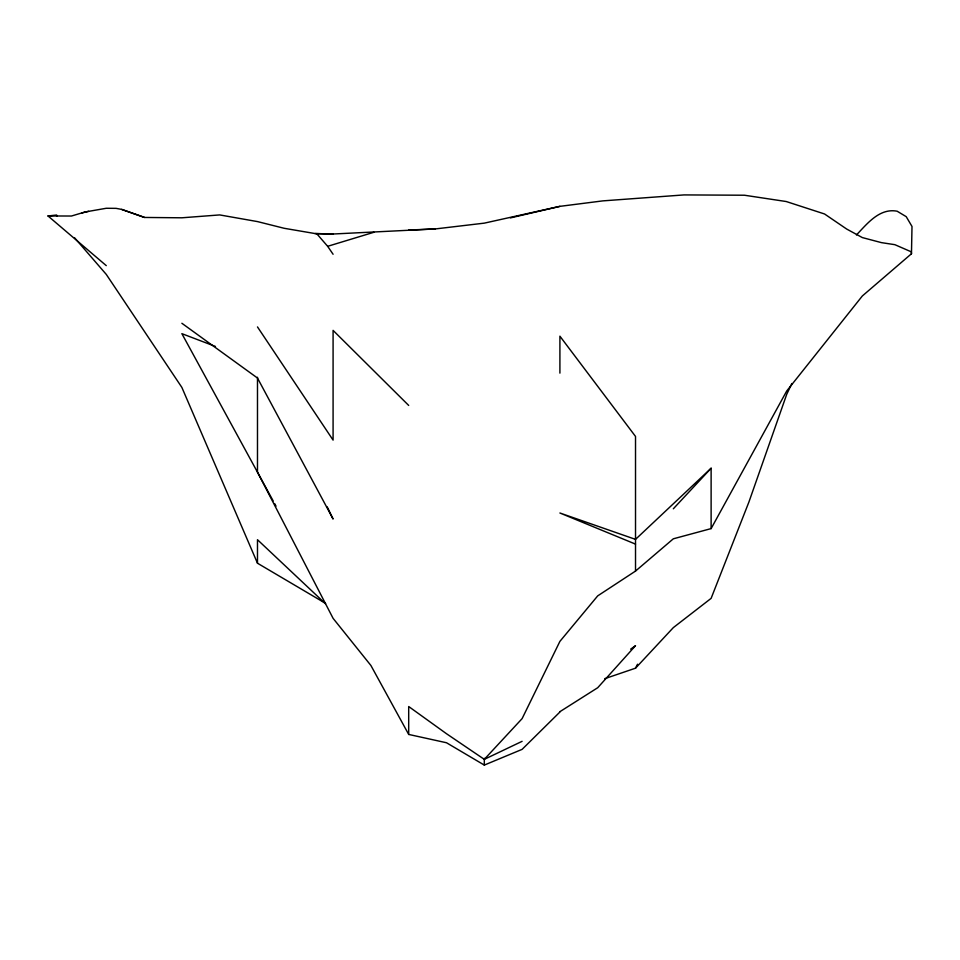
<?xml version="1.0" encoding="UTF-8"?>
<svg xmlns="http://www.w3.org/2000/svg" width="960" height="960" viewBox="0 0 960 960"><rect width="100%" height="100%" fill="white"/><g stroke="black" fill="none" stroke-linecap="round" stroke-linejoin="round"><path stroke-width="1.44" d="M559.908 712.02L522.108 749.364L484.308 765.084L446.496 742.752L408.696 734.436L408.696 706.524L446.496 733.728L484.308 759.348L522.108 718.62L559.908 641.376L597.708 595.872L635.52 571.08L673.32 538.812L711.12 528.6L786.732 390.972L862.332 295.98L911.472 253.752L912 226.464L906.216 216.66L897.144 211.212C879.552 207.84 867.228 223.692 856.44 234.96M791.856 383.532L786.732 394.284L748.932 501.972L711.12 598.356L673.32 627.624L635.52 668.184L604.716 678.684M635.52 668.184L637.536 664.212M673.32 508.8L711.12 468.228L711.12 528.6M711.12 468.228L635.52 539.376L559.908 513L635.52 544.116M630.636 649.164L635.52 645.684L597.708 687.732L559.908 711.684M484.308 759.348L522.108 741.324M106.272 265.632L48 215.964L71.46 216.024L85.02 211.992L106.272 208.272L116.1 208.356L121.68 209.4L144.564 217.452L181.872 217.8L219.684 214.92L257.484 221.592L284.172 228.288L315.012 233.556L333.084 234.012L435.312 228.936L484.308 223.14L559.908 206.352L602.832 200.88L684.012 194.916L744.456 195.228L786.228 201.528L824.532 213.972L846.696 229.056L862.332 237.576L881.436 242.628L894.864 244.68L911.268 251.82L911.472 253.752M316.752 233.712L327.66 246.312L373.896 232.272M82.116 212.916L88.692 211.308M510.42 217.908L559.908 206.352M48 215.964L56.628 215.028L56.952 216.144M408.696 230.04L435.312 228.936M315.012 233.556L333.084 234.012M144.564 217.452L121.68 209.4M215.472 346.464L181.872 333.66L273.168 500.928M74.472 237.648L106.272 274.404L181.872 387.432L257.484 563.22L325.524 603.36M181.872 323.268L257.484 378.036L333.084 519.036L327.228 506.88M325.524 603.804L257.484 539.724L257.484 563.22M408.696 405.432L333.084 330.384L333.084 440.112L257.484 326.928M327.66 246.312L333.084 254.268M408.696 734.436L370.896 665.472L333.084 618.336L257.484 472.116L257.484 377.28M274.596 503.544L276.024 506.172M635.52 571.08L635.52 436.44L559.908 336.18L559.908 373.128M484.308 758.304L484.308 765.084"/></g></svg>
